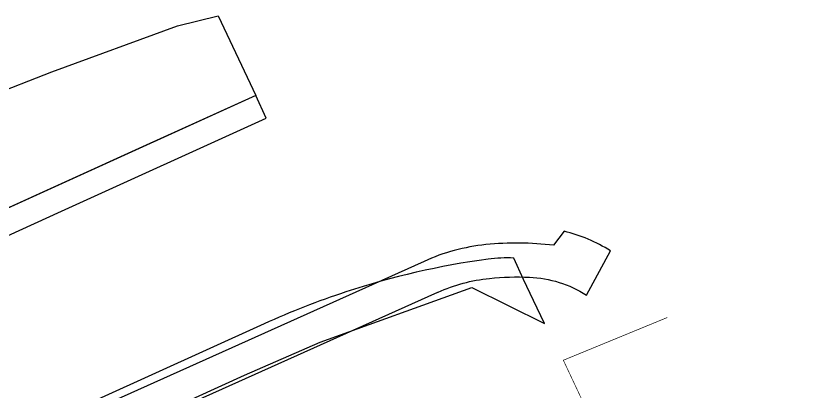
# Model space of a CAD drawing. Header units: millimetres. Extents: x 246416442 to 246896683, y 7418963194 to 7419503218.
# Drawn here: x 246825523 to 246884386, y 7419464740 to 7419492385 of the extents above; entities that cross this region are included whole.
import ezdxf

# ---------------------------------------------------------------- set-up
doc = ezdxf.new("R2010")
doc.units = ezdxf.units.MM
doc.layers.add('L-Hatch Boundary', color=1, linetype='Continuous')

msp = doc.modelspace()

# ---------------------------------------------------------------- linework, layer by layer
at = {"layer": 'L-Hatch Boundary'}
for points in [[(246823488, 7419486440), (246828159, 7419488264), (246837444, 7419491665), (246840429, 7419492385), (246843207, 7419486531), (246812994, 7419472817)], [(246813775, 7419471129), (246828870, 7419477995), (246843972, 7419484846), (246843207, 7419486531), (246834852, 7419482741), (246823906, 7419477779)]]:
    msp.add_lwpolyline(points, dxfattribs=at)
at = {"layer": 'L-Hatch Boundary', "flags": 128}
msp.add_lwpolyline([(246826627, 7419246110), (246826627, 7419455961, -0.295449), (246828990, 7419459611), (246856644, 7419472017, 0.001052), (246856654, 7419472021, -0.080977), (246860439, 7419473045, -0.037521), (246863391, 7419473125, -0.132876), (246867597, 7419471815), (246869374, 7419475070, 0.084126), (246865949, 7419476513), (246865174, 7419475479, 0.056362), (246860183, 7419475532, 0.080977), (246855621, 7419474298), (246822675, 7419459518), (246822627, 7419455900), (246822627, 7419238093), (246826627, 7419238089)], format="xyb", dxfattribs=at)
at = {"layer": 'L-Hatch Boundary'}
msp.add_lwpolyline([(246776628, 7419445622), (246777449, 7419445240, 0.024304), (246785633, 7419445788, 0.078311), (246816003, 7419453941), (246822627, 7419456943), (246826337, 7419458626), (246836821, 7419463383), (246842376, 7419465903), (246847966, 7419468345), (246859142, 7419472374), (246864494, 7419469727), (246863686, 7419471414), (246862963, 7419472972), (246862247, 7419474542, 0.046139), (246860343, 7419474455, 0.047287), (246849856, 7419472040, 0.027195), (246843823, 7419469689), (246827523, 7419462298), (246814363, 7419456324, -0.087997), (246780854, 7419448241, 0.223002)], format="xyb", close=True, dxfattribs=at)
msp.add_lwpolyline([(246776628, 7419445622), (246777449, 7419445240, 0.024304), (246785633, 7419445788, 0.078311), (246816003, 7419453941), (246822627, 7419456943), (246826337, 7419458626), (246836821, 7419463383), (246842376, 7419465903), (246847966, 7419468345), (246859142, 7419472374), (246864494, 7419469727), (246863686, 7419471414), (246862963, 7419472972), (246862247, 7419474542, 0.046139), (246860343, 7419474455, 0.047287), (246849856, 7419472040, 0.027195), (246843823, 7419469689), (246827523, 7419462298), (246814363, 7419456324, -0.087997), (246780854, 7419448241, 0.223002)], format="xyb", close=True, dxfattribs=at)
at = {"layer": 'L-Hatch Boundary', "const_width": 50, "flags": 128}
msp.add_lwpolyline([(246873569, 7419470161), (246865897, 7419467009), (246869060, 7419460286), (246870691, 7419455478), (246872531, 7419450893), (246872970, 7419449811), (246874449, 7419446353), (246876450, 7419441774), (246878193, 7419437759), (246878491, 7419437069), (246879238, 7419435246), (246879941, 7419433373), (246880578, 7419431466), (246881147, 7419429551), (246881666, 7419427614), (246882116, 7419425662), (246882239, 7419425064), (246883001, 7419420474), (246883678, 7419415483), (246884361, 7419410644)], dxfattribs=at)

doc.saveas('drawing.dxf')
